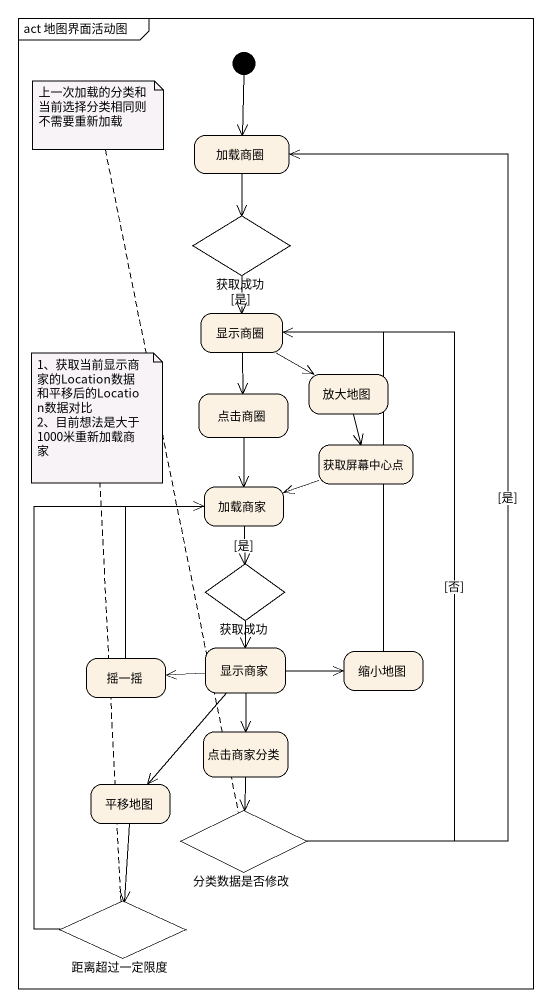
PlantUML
@startuml
mainframe act 地图界面活动图
hide empty description
state 加载商圈
state 获取成功 <<choice>>
state 显示商圈
state 放大地图
state 点击商圈
state 加载商家
state 获取屏幕中心点
state "获取成功" as 获取成功_2 <<choice>>
state 摇一摇
state 显示商家
state 缩小地图
state 点击商家分类
state 平移地图
state 分类数据是否修改 <<choice>>
state 距离超过一定限度 <<choice>>
[*] --> 加载商圈
加载商圈 --> 获取成功
获取成功 --> 显示商圈 : [是]
显示商圈 -right-> 放大地图
显示商圈 --> 点击商圈
放大地图 --> 获取屏幕中心点
点击商圈 --> 加载商家
加载商家 --> 获取成功_2 : [是]
获取屏幕中心点 -left-> 加载商家
获取成功_2 --> 显示商家
摇一摇 -up-> 加载商家
显示商家 -left-> 摇一摇
显示商家 -right-> 缩小地图
显示商家 --> 点击商家分类
显示商家 --> 平移地图
缩小地图 -up-> 显示商圈
点击商家分类 --> 分类数据是否修改
平移地图 --> 距离超过一定限度
分类数据是否修改 -up-> 加载商圈 : [是]
分类数据是否修改 -up-> 显示商圈 : [否]
距离超过一定限度 -up-> 加载商家
note top of 分类数据是否修改 : 上一次加载的分类和当前选择分类相同则不需要重新加载
note top of 距离超过一定限度
  1、获取当前显示商家的Location数据和平移后的Location数据对比
  2、目前想法是大于1000米重新加载商家
end note
@enduml
